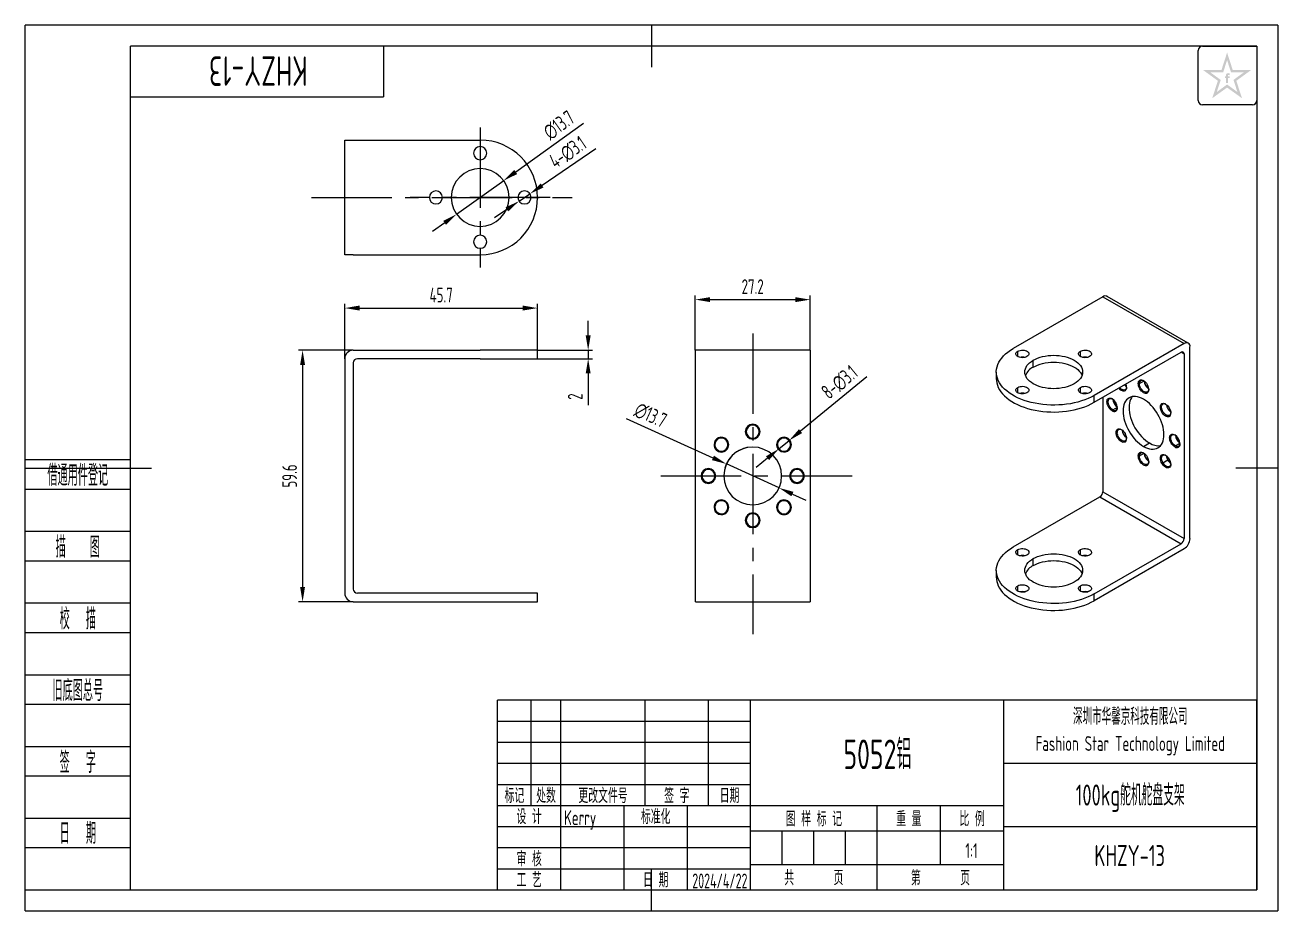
# Model space of a CAD drawing. Header units: millimetres. Extents: x -25 to 272, y -5 to 205.
import ezdxf
from ezdxf.enums import TextEntityAlignment as Align

# ---------------------------------------------------------------- set-up
doc = ezdxf.new("R2010")
doc.units = ezdxf.units.MM
doc.linetypes.add('CENTER2', pattern=[28.575, 19.05, -3.175, 3.175, -3.175])
for name, color, linetype in [('1轮廓实线层', 7, 'Continuous'), ('2细线层', 4, 'Continuous'), ('3中心线层', 1, 'CENTER2'), ('6文字层', 3, 'Continuous'), ('7标注层', 4, 'Continuous'), ('图框层', 7, 'Continuous')]:
    doc.layers.add(name, color=color, linetype=linetype)
doc.styles.add('PC_TEXTSTYLE', font='ISOCP.SHX', dxfattribs={"width": 0.707, "bigfont": 'GBCBIG.SHX'})
doc.styles.add('PC_TEXTSTYLE4', font='ISOCP.SHX', dxfattribs={"width": 0.707, "bigfont": 'GBCBIG.SHX'})
doc.dimstyles.new('GB_DIAMETER', dxfattribs={"dimtxt": 3.5, "dimasz": 3.5, "dimexe": 1, "dimexo": 0, "dimgap": 1.5, "dimtad": 1, "dimjust": 4, "dimdsep": 46, "dimtxsty": 'PC_TEXTSTYLE', "dimcen": 0, "dimclrd": 256, "dimclrt": 3, "dimadec": 0, "dimazin": 2, "dimtp": 0.1, "dimtm": 0.1, "dimtfac": 0.71, "dimtdec": 3, "dimtmove": 0, "dimatfit": 2, "dimfxl": 1, "dimtfill": 1, "dimarcsym": 0})
doc.dimstyles.new('GB_LINEAR', dxfattribs={"dimtxt": 3.5, "dimasz": 3.5, "dimexe": 1, "dimexo": 0, "dimgap": 1.5, "dimtad": 1, "dimdsep": 46, "dimtxsty": 'PC_TEXTSTYLE', "dimcen": 0, "dimclrd": 256, "dimclrt": 3, "dimadec": 0, "dimazin": 2, "dimtp": 0.1, "dimtm": 0.1, "dimtfac": 0.71, "dimtdec": 3, "dimtmove": 0, "dimatfit": 3, "dimfxl": 1, "dimtfill": 1, "dimarcsym": 0})

# ---------------------------------------------------------------- blocks, each defined once
blk = doc.blocks.new('ZwmFrameMain_A4^_^无分区图框^_^landscape')
at = {"layer": '1轮廓实线层'}
for p, q in [((123.5, 205), (123.5, 195)), ((0, 0), (0, 200)), ((267, 200), (0, 200)), ((267, 200), (267, 0)), ((-25, 100), (5, 100)), ((272, 100), (262, 100)), ((123.5, -5), (123.5, 5)), ((0, 0), (267, 0))]:
    blk.add_line(p, q, dxfattribs=at)
at = {"layer": '2细线层'}
for p, q in [((-25, -5), (-25, 205)), ((272, 205), (-25, 205)), ((272, 205), (272, -5)), ((-25, -5), (272, -5))]:
    blk.add_line(p, q, dxfattribs=at)
blk = doc.blocks.new('ZwmFrameMain_标题栏1')
at = {"layer": '1轮廓实线层'}
for p, q in [((-180, 0), (-180, 45)), ((0, 45), (-180, 45)), ((-172, 20), (-172, 45)), ((-165, 20), (-165, 45)), ((-145, 20), (-145, 45)), ((-130, 20), (-130, 45)), ((-120, 0), (-120, 45)), ((0, 0), (0, 45)), ((-60, 30), (0, 30)), ((-180, 20), (-60, 20)), ((-165, 0), (-165, 20)), ((-150, 0), (-150, 20)), ((-135, 0), (-135, 20)), ((-60, 15), (0, 15)), ((-180, 0), (0, 0))]:
    blk.add_line(p, q, dxfattribs=at)
at = {"layer": '1轮廓实线层', "color": 7}
for p, q in [((-60, 0), (-60, 45)), ((-180, 25), (-120, 25))]:
    blk.add_line(p, q, dxfattribs=at)
at = {"layer": '2细线层'}
for p, q in [((-180, 40), (-120, 40)), ((-180, 35), (-120, 35)), ((-180, 30), (-120, 30)), ((-90, 0), (-90, 20)), ((-75, 6), (-75, 20)), ((-180, 15), (-120, 15)), ((-120, 14), (-60, 14)), ((-112.5, 6), (-112.5, 14)), ((-105, 6), (-105, 14)), ((-97.5, 6), (-97.5, 14)), ((-180, 10), (-120, 10)), ((-120, 6), (-60, 6)), ((-180, 5), (-120, 5))]:
    blk.add_line(p, q, dxfattribs=at)
at = {"layer": '6文字层', "style": 'PC_TEXTSTYLE', "width": 0.667}
for s, p in [('标记', (-176, 22.5)), ('处数', (-168.5, 22.5)), (' 更改文件号 ', (-155, 22.5)), (' 签 字 ', (-137.5, 22.5)), (' 日期 ', (-125, 22.5)), (' 设 计 ', (-172.5, 17.51)), (' 标准化 ', (-142.5, 17.51)), (' 图 样 标 记 ', (-105, 17)), (' 重 量 ', (-82.5, 17)), (' 比 例 ', (-67.5, 17)), (' 审 核 ', (-172.5, 7.5)), (' 工 艺 ', (-172.5, 2.5)), (' 日 期 ', (-142.5, 2.5)), ('共       页', (-105, 3)), ('第       页', (-75, 3))]:
    blk.add_text(s, height=3.5, dxfattribs=at).set_placement(p, align=Align.MIDDLE)
at = {"layer": '6文字层', "style": 'PC_TEXTSTYLE', "flags": 8}
for tag, height, width, p, p2 in [('企业名称', 5, 3.445461, (-54.29, 34.82), (-5.27, 34.82)), ('产品名称或材料标记', 7, 1.034456, (-113.46, 28.64), (-66.42, 28.64)), ('图样名称', 5, 3.480264, (-54.79, 19.98), (-5.27, 19.98)), ('标准化', 3.5, 1.756036, (-133.83, 15.37), (-120.75, 15.37)), ('审核', 3.5, 2.723972, (-163.99, 5.37), (-150.63, 5.37)), ('重量', 3.5, 2.448074, (-88.46, 7.54), (-76.55, 7.54)), ('比例', 3.5, 2.367734, (-73.35, 7.54), (-61.93, 7.54)), ('图样代号', 5, 3.489916, (-54.79, 5.63), (-5.52, 5.63)), ('工艺', 3.5, 2.851598, (-164.21, 0.37), (-150.89, 0.37)), ('日期', 3.5, 2.733185, (-133.83, 0.37), (-120.75, 0.37)), ('共几页', 3.5, 0.953151, (-108.58, 1.48), (-101.56, 1.48))]:
    blk.add_attdef(tag, text='', height=height, dxfattribs=dict(at, width=width)).set_placement(p, p2, align=Align.FIT)
at = {"layer": '6文字层', "style": 'PC_TEXTSTYLE', "width": 9.901758, "flags": 8}
blk.add_attdef('设计', text='', height=3.5, rotation=359.5768, dxfattribs=at).set_placement((-164.23, 15.37), (-150.37, 15.27), align=Align.FIT)
at = {"layer": '6文字层', "color": 3, "style": 'PC_TEXTSTYLE', "width": 0.96618, "flags": 8}
blk.add_attdef('第几页', text='', height=3.5, dxfattribs=at).set_placement((-78.29, 1.5), (-71.16, 1.5), align=Align.FIT)
at = {"layer": '6文字层', "color": 0, "style": 'PC_TEXTSTYLE', "width": 0.715273, "flags": 8}
blk.add_attdef('图纸张数', text='', height=3.5, dxfattribs=at).set_placement((-2.66, -3.87), (4.46, -3.87), align=Align.FIT)
blk = doc.blocks.new('ZwmFrameMain_图样代号')
at = {"layer": '2细线层', "linetype": 'Continuous'}
for p in [(60, 0), (0, -12)]:
    blk.add_line(p, (60, -12), dxfattribs=at)
at = {"layer": '6文字层', "style": 'PC_TEXTSTYLE', "width": 2.827942}
blk.add_attdef('图样代号', text='', height=7, rotation=180, dxfattribs=at).set_placement((58.24, -2.4), (2.35, -2.4), align=Align.FIT)
blk = doc.blocks.new('ZwmFrameMain_附加栏')
at = {"layer": '2细线层'}
for p, q in [((-25, 102), (0, 102)), ((-25, 95), (0, 95)), ((-25, 85), (0, 85)), ((-25, 78), (0, 78)), ((-25, 68), (0, 68)), ((-25, 61), (0, 61)), ((-25, 51), (0, 51)), ((-25, 44), (0, 44)), ((-25, 34), (0, 34)), ((-25, 27), (0, 27)), ((-25, 17), (0, 17)), ((-25, 10), (0, 10)), ((-25, 0), (0, 0))]:
    blk.add_line(p, q, dxfattribs=at)
at = {"layer": '6文字层', "color": 3, "style": 'PC_TEXTSTYLE'}
for s, width, p in [('借通用件登记', 0.667, (-12.5, 98.5)), ('描   图', 0.6667, (-12.5, 81.5)), ('校  描', 0.667, (-12.5, 64.5)), ('旧底图总号', 0.667, (-12.5, 47.5)), ('签  字', 0.667, (-12.5, 30.5)), ('日  期', 0.667, (-12.49, 13.6))]:
    blk.add_text(s, height=5, dxfattribs=dict(at, width=width)).set_placement(p, align=Align.MIDDLE)
at = {"layer": '6文字层', "style": 'PC_TEXTSTYLE'}
for tag, width, p, p2 in [('借通用件登记', 0.671328, (-23.44, 86.36), (-1.25, 86.36)), ('描图', 2.120922, (-23.44, 69.36), (-1.25, 69.36)), ('校图', 2.149976, (-23.75, 52.06), (-1.25, 52.06)), ('旧底图总号', 0.761452, (-22.84, 35.67), (-1.86, 35.67)), ('签字', 2.026939, (-23.14, 18.37), (-1.56, 18.37)), ('日期', 1.89999, (-22.84, 1.37), (-2.17, 1.37))]:
    blk.add_attdef(tag, text='', height=5, dxfattribs=dict(at, width=width)).set_placement(p, p2, align=Align.FIT)
blk = doc.blocks.new('*D6')
at = {"layer": '7标注层', "color": 0, "lineweight": -2}
for p, q in [((50.79, 125.91), (50.79, 138.91)), ((96.49, 126.91), (96.49, 138.91))]:
    blk.add_line(p, q, dxfattribs=at)
at = {"layer": '7标注层', "lineweight": -2}
blk.add_line((54.29, 137.91), (92.99, 137.91), dxfattribs=at)
at = {"layer": '7标注层'}
for points in [[(54.29, 138.5), (54.29, 137.33), (50.79, 137.91)], [(92.99, 137.33), (92.99, 138.5), (96.49, 137.91)]]:
    blk.add_solid(points, dxfattribs=at)
at = {"layer": 'Defpoints', "color": 0}
for p in [(96.49, 137.91), (50.79, 125.91), (96.49, 126.91)]:
    blk.add_point(p, dxfattribs=at)
at = {"layer": '7标注层', "color": 3, "insert": (73.64, 140.99), "char_height": 3.5, "attachment_point": 5, "style": 'PC_TEXTSTYLE', "bg_fill": 3, "box_fill_scale": 1.1, "bg_fill_color": 257, "bg_fill_transparency": 0}
blk.add_mtext('45.7', dxfattribs=at)
blk = doc.blocks.new('*D7')
at = {"layer": '7标注层', "color": 0, "lineweight": -2}
for p, q in [((52.79, 127.91), (39.79, 127.91)), ((52.79, 68.31), (39.79, 68.31))]:
    blk.add_line(p, q, dxfattribs=at)
at = {"layer": '7标注层', "lineweight": -2}
blk.add_line((40.79, 124.41), (40.79, 71.81), dxfattribs=at)
at = {"layer": '7标注层'}
for points in [[(41.37, 124.41), (40.2, 124.41), (40.79, 127.91)], [(40.2, 71.81), (41.37, 71.81), (40.79, 68.31)]]:
    blk.add_solid(points, dxfattribs=at)
at = {"layer": 'Defpoints', "color": 0}
for p in [(52.79, 127.91), (40.79, 68.31), (52.79, 68.31)]:
    blk.add_point(p, dxfattribs=at)
at = {"layer": '7标注层', "color": 3, "insert": (37.71, 98.11), "char_height": 3.5, "attachment_point": 5, "rotation": 90, "style": 'PC_TEXTSTYLE', "bg_fill": 3, "box_fill_scale": 1.1, "bg_fill_color": 257, "bg_fill_transparency": 0}
blk.add_mtext('59.6', dxfattribs=at)
blk = doc.blocks.new('*D8')
at = {"layer": '7标注层', "color": 0, "lineweight": -2}
for p, q in [((133.89, 127.91), (133.89, 140.91)), ((161.09, 127.91), (161.09, 140.91))]:
    blk.add_line(p, q, dxfattribs=at)
at = {"layer": '7标注层', "lineweight": -2}
blk.add_line((137.39, 139.91), (157.59, 139.91), dxfattribs=at)
at = {"layer": '7标注层'}
for points in [[(137.39, 140.5), (137.39, 139.33), (133.89, 139.91)], [(157.59, 139.33), (157.59, 140.5), (161.09, 139.91)]]:
    blk.add_solid(points, dxfattribs=at)
at = {"layer": 'Defpoints', "color": 0}
for p in [(161.09, 139.91), (133.89, 127.91), (161.09, 127.91)]:
    blk.add_point(p, dxfattribs=at)
at = {"layer": '7标注层', "color": 3, "insert": (147.49, 142.99), "char_height": 3.5, "attachment_point": 5, "style": 'PC_TEXTSTYLE', "bg_fill": 3, "box_fill_scale": 1.1, "bg_fill_color": 257, "bg_fill_transparency": 0}
blk.add_mtext('27.2', dxfattribs=at)
blk = doc.blocks.new('*D9')
at = {"layer": '7标注层', "lineweight": -2}
for p, q in [((107.4, 181.65), (91.31, 170.15)), ((77.31, 160.15), (88.46, 168.12)), ((74.47, 158.12), (71.62, 156.08))]:
    blk.add_line(p, q, dxfattribs=at)
at = {"layer": '7标注层'}
for points in [[(90.97, 170.63), (91.65, 169.68), (88.46, 168.12)], [(74.8, 157.64), (74.13, 158.59), (77.31, 160.15)]]:
    blk.add_solid(points, dxfattribs=at)
at = {"layer": 'Defpoints', "color": 0}
for p in [(88.46, 168.12), (77.31, 160.15)]:
    blk.add_point(p, dxfattribs=at)
at = {"layer": '7标注层', "color": 3, "insert": (101.58, 181.27), "char_height": 3.5, "attachment_point": 5, "rotation": 35.5488, "style": 'PC_TEXTSTYLE', "bg_fill": 3, "box_fill_scale": 1.1, "bg_fill_color": 257, "bg_fill_transparency": 0}
blk.add_mtext('∅13.7', dxfattribs=at)
blk = doc.blocks.new('*D10')
at = {"layer": '7标注层', "lineweight": -2}
for p, q in [((110.32, 175.62), (97.57, 166.97)), ((92.1, 163.26), (94.67, 165)), ((89.21, 161.3), (86.31, 159.34))]:
    blk.add_line(p, q, dxfattribs=at)
at = {"layer": '7标注层'}
for points in [[(97.24, 167.45), (97.89, 166.49), (94.67, 165)], [(89.53, 160.82), (88.88, 161.78), (92.1, 163.26)]]:
    blk.add_solid(points, dxfattribs=at)
at = {"layer": 'Defpoints', "color": 0}
for p in [(94.67, 165), (92.1, 163.26)]:
    blk.add_point(p, dxfattribs=at)
at = {"layer": '7标注层', "color": 3, "insert": (103.67, 174.82), "char_height": 3.5, "attachment_point": 5, "rotation": 34.1402, "style": 'PC_TEXTSTYLE', "bg_fill": 3, "box_fill_scale": 1.1, "bg_fill_color": 257, "bg_fill_transparency": 0}
blk.add_mtext('4-∅3.1', dxfattribs=at)
blk = doc.blocks.new('*D14')
at = {"layer": '7标注层', "lineweight": -2}
for p, q in [((174.58, 121.62), (158.83, 108.74)), ((153.72, 104.56), (156.12, 106.52)), ((151.01, 102.34), (148.3, 100.12))]:
    blk.add_line(p, q, dxfattribs=at)
at = {"layer": '7标注层'}
for points in [[(158.46, 109.19), (159.2, 108.28), (156.12, 106.52)], [(151.38, 101.89), (150.64, 102.79), (153.72, 104.56)]]:
    blk.add_solid(points, dxfattribs=at)
at = {"layer": 'Defpoints', "color": 0}
for p in [(153.72, 104.56), (156.12, 106.52)]:
    blk.add_point(p, dxfattribs=at)
at = {"layer": '7标注层', "color": 3, "insert": (168.12, 120.31), "char_height": 3.5, "attachment_point": 5, "rotation": 39.2906, "style": 'PC_TEXTSTYLE', "bg_fill": 3, "box_fill_scale": 1.1, "bg_fill_color": 257, "bg_fill_transparency": 0}
blk.add_mtext('8-∅3.1', dxfattribs=at)
blk = doc.blocks.new('*D12')
at = {"layer": '7标注层', "lineweight": -2}
for p, q in [((117.48, 111.76), (138.07, 102.4)), ((153.73, 95.28), (141.26, 100.95)), ((156.92, 93.83), (160.1, 92.38))]:
    blk.add_line(p, q, dxfattribs=at)
at = {"layer": '7标注层', "color": 0, "lineweight": -2}
blk.add_arc((147.49, 98.11), 6.85, 90, 163.9241, dxfattribs=at)
at = {"layer": '7标注层'}
for points in [[(137.83, 101.87), (138.31, 102.93), (141.26, 100.95)], [(157.16, 94.36), (156.67, 93.3), (153.73, 95.28)]]:
    blk.add_solid(points, dxfattribs=at)
at = {"layer": 'Defpoints', "color": 0}
for p in [(141.26, 100.95), (153.73, 95.28)]:
    blk.add_point(p, dxfattribs=at)
at = {"layer": '7标注层', "color": 3, "insert": (123.27, 112.5), "char_height": 3.5, "attachment_point": 5, "rotation": 335.5523, "style": 'PC_TEXTSTYLE', "bg_fill": 3, "box_fill_scale": 1.1, "bg_fill_color": 257, "bg_fill_transparency": 0}
blk.add_mtext('∅13.7', dxfattribs=at)
blk = doc.blocks.new('*D17')
at = {"layer": '7标注层', "lineweight": -2}
for p, q in [((108.49, 131.41), (108.49, 134.91)), ((108.49, 127.91), (108.49, 125.91)), ((108.49, 122.41), (108.49, 114.92))]:
    blk.add_line(p, q, dxfattribs=at)
at = {"layer": '7标注层', "color": 0, "lineweight": -2}
for p, q in [((96.49, 127.91), (109.49, 127.91)), ((96.49, 125.91), (109.49, 125.91))]:
    blk.add_line(p, q, dxfattribs=at)
at = {"layer": '7标注层'}
for points in [[(107.9, 131.41), (109.07, 131.41), (108.49, 127.91)], [(109.07, 122.41), (107.9, 122.41), (108.49, 125.91)]]:
    blk.add_solid(points, dxfattribs=at)
at = {"layer": 'Defpoints', "color": 0}
for p in [(96.49, 127.91), (96.49, 125.91), (108.49, 125.91)]:
    blk.add_point(p, dxfattribs=at)
at = {"layer": '7标注层', "color": 3, "insert": (105.41, 116.92), "char_height": 3.5, "attachment_point": 5, "rotation": 90, "style": 'PC_TEXTSTYLE', "bg_fill": 3, "box_fill_scale": 1.1, "bg_fill_color": 257, "bg_fill_transparency": 0}
blk.add_mtext('2', dxfattribs=at)

msp = doc.modelspace()

# ---------------------------------------------------------------- hatches: boundary and pattern name
at = {"layer": '6文字层', "lineweight": 5}
h = msp.add_hatch(color=2, dxfattribs=at)
edge = h.paths.add_edge_path(flags=0)
edge.add_line((260.172, 192.419), (260.567, 192.419))
edge.add_line((260.567, 192.419), (260.567, 192.845))
edge.add_line((260.567, 192.845), (260.176, 192.845))
edge.add_line((260.176, 192.845), (260.176, 193.053))
edge.add_spline(control_points=[(260.176, 193.053), (260.176, 193.078), (260.175, 193.174), (260.364, 193.144), (260.482, 193.127), (260.549, 193.11), (260.577, 193.102)], knot_values=[0, 0, 0, 0, 1.4943482, 5.8188355, 8.4876202, 10.3632598, 10.3632598, 10.3632598, 10.3632598], degree=3, periodic=0)
edge.add_line((260.577, 193.102), (260.577, 193.539))
edge.add_spline(control_points=[(260.577, 193.539), (260.505, 193.556), (260.332, 193.597), (260.084, 193.618), (259.855, 193.514), (259.739, 193.37), (259.72, 193.26), (259.714, 193.229)], knot_values=[0, 0, 0, 0, 4.9341397, 11.9452686, 16.0265909, 21.3569295, 23.4510995, 23.4510995, 23.4510995, 23.4510995], degree=3, periodic=0)
edge.add_line((259.714, 193.229), (259.714, 192.845))
edge.add_line((259.714, 192.845), (259.428, 192.845))
edge.add_line((259.428, 192.845), (259.428, 192.419))
edge.add_line((259.428, 192.419), (259.717, 192.419))
edge.add_line((259.717, 192.419), (259.717, 191.229))
edge.add_line((259.717, 191.229), (260.172, 191.229))
edge.add_line((260.172, 191.229), (260.172, 192.419))
h.paths.add_polyline_path([(265.628, 194.333), (261.288, 194.333), (259.948, 198.473), (258.608, 194.333), (254.268, 194.333), (257.762, 191.785), (256.422, 187.656), (259.948, 190.181), (263.474, 187.656), (262.134, 191.785)])
h.paths.add_polyline_path([(261.461, 191.997), (262.394, 189.124), (259.948, 190.914), (257.502, 189.124), (258.434, 191.997), (255.981, 193.786), (259.012, 193.786), (259.948, 196.673), (260.883, 193.786), (263.915, 193.786)], flags=16)

# ---------------------------------------------------------------- linework, layer by layer
at = {"color": 7, "linetype": 'Continuous', "lineweight": 25}
for p, q in [((50.787, 177.734), (52.787, 177.734)), ((50.787, 150.534), (50.787, 177.734)), ((52.787, 177.734), (82.887, 177.734)), ((52.787, 150.534), (50.787, 150.534)), ((52.787, 150.534), (82.887, 150.534)), ((230.506, 140.594), (209.222, 128.307)), ((230.506, 140.594), (249.739, 129.491)), ((250.739, 129.59), (231.506, 140.693)), ((52.787, 127.913), (82.887, 127.913)), ((96.487, 127.913), (82.887, 127.913)), ((96.487, 125.913), (96.487, 127.913)), ((133.893, 125.913), (133.893, 127.913)), ((161.093, 127.913), (133.893, 127.913)), ((161.093, 127.913), (161.093, 125.913)), ((249.739, 129.491), (228.455, 117.204)), ((251.153, 83.275), (251.153, 128.674)), ((50.787, 125.913), (50.787, 70.313)), ((52.787, 124.913), (52.787, 71.313)), ((82.887, 125.913), (53.787, 125.913)), ((82.887, 125.913), (96.487, 125.913)), ((133.893, 70.313), (133.893, 125.913)), ((161.093, 125.913), (161.093, 70.313)), ((213.995, 123.919), (213.995, 125.552)), ((228.455, 115.571), (249.032, 127.45)), ((249.739, 127.042), (249.739, 83.275)), ((205.239, 122.756), (205.239, 121.123)), ((238.885, 119.998), (239.168, 119.998)), ((228.455, 115.571), (228.455, 117.204)), ((230.506, 116.755), (230.506, 94.378)), ((232.698, 113.567), (232.839, 113.812)), ((244.497, 115.257), (244.739, 115.166)), ((246.247, 112.226), (246.289, 112.481)), ((233.997, 109.194), (234.239, 109.102)), ((235.747, 106.162), (235.789, 106.417)), ((240.122, 105.116), (241.537, 105.933)), ((247.547, 104.995), (247.689, 105.24)), ((238.885, 102.85), (239.168, 102.85)), ((244.497, 101.111), (244.739, 101.251)), ((244.739, 101.251), (245.87, 101.904)), ((245.912, 101.928), (245.87, 101.904)), ((209.222, 81.275), (229.799, 93.153)), ((229.799, 93.153), (249.032, 82.05)), ((230.506, 94.378), (249.739, 83.275)), ((228.455, 70.171), (249.032, 82.05)), ((249.739, 80.825), (228.455, 68.538)), ((213.995, 76.886), (213.995, 78.519)), ((205.239, 75.723), (205.239, 74.09)), ((52.787, 68.313), (82.887, 68.313)), ((82.887, 70.313), (53.787, 70.313)), ((96.487, 70.313), (82.887, 70.313)), ((82.887, 68.313), (96.487, 68.313)), ((96.487, 68.313), (96.487, 70.313)), ((133.893, 68.313), (133.893, 70.313)), ((133.893, 68.313), (161.093, 68.313)), ((161.093, 70.313), (161.093, 68.313)), ((228.455, 68.538), (228.455, 70.171))]:
    msp.add_line(p, q, dxfattribs=at)
at = {"color": 1, "linetype": 'Continuous', "lineweight": 25}
for p, q in [((210.318, 126.409), (210.318, 127.675)), ((225.167, 126.409), (225.167, 127.675)), ((249.032, 127.45), (249.739, 127.042)), ((210.318, 117.837), (210.318, 119.102)), ((225.167, 117.837), (225.167, 119.102)), ((239.168, 119.998), (240.257, 120.626)), ((232.839, 113.812), (233.928, 114.44)), ((247.689, 105.24), (248.777, 105.868)), ((239.168, 102.85), (240.257, 103.479)), ((210.318, 79.376), (210.318, 80.642)), ((225.167, 79.376), (225.167, 80.642)), ((210.318, 70.804), (210.318, 72.07)), ((225.167, 70.804), (225.167, 72.07))]:
    msp.add_line(p, q, dxfattribs=at)
at = {"color": 7, "linetype": 'Continuous', "lineweight": 25, "flags": 128}
for points in [[(228.455, 117.204), (227.761, 116.83), (227.023, 116.486), (226.246, 116.171), (225.432, 115.889), (224.586, 115.64), (223.712, 115.426), (222.815, 115.248), (221.898, 115.106), (220.966, 115.001), (220.024, 114.935), (219.076, 114.906), (218.127, 114.915), (217.181, 114.963), (216.244, 115.049), (215.319, 115.172), (214.411, 115.332), (213.525, 115.529), (212.664, 115.76), (211.834, 116.026), (211.038, 116.325), (210.28, 116.654), (209.563, 117.014), (208.892, 117.401), (208.269, 117.815), (207.698, 118.253), (207.181, 118.712), (206.721, 119.191), (206.32, 119.688), (205.979, 120.2), (205.702, 120.724), (205.488, 121.258), (205.34, 121.799), (205.257, 122.345), (205.241, 122.893), (205.29, 123.44), (205.406, 123.984), (205.587, 124.522), (205.833, 125.051), (206.142, 125.569), (206.513, 126.074), (206.944, 126.562), (207.433, 127.032), (207.977, 127.481), (208.574, 127.907), (209.222, 128.307)], [(210.318, 127.675), (210.57, 127.792), (210.858, 127.877), (211.171, 127.926), (211.495, 127.935), (211.815, 127.906), (212.118, 127.839), (212.389, 127.737), (212.619, 127.605), (212.795, 127.448), (212.911, 127.273), (212.962, 127.089), (212.945, 126.902), (212.861, 126.721), (212.714, 126.555), (212.51, 126.409)], [(225.167, 127.675), (225.419, 127.792), (225.708, 127.877), (226.021, 127.926), (226.344, 127.935), (226.664, 127.906), (226.967, 127.839), (227.239, 127.737), (227.468, 127.605), (227.644, 127.448), (227.76, 127.273), (227.811, 127.089), (227.794, 126.902), (227.71, 126.721), (227.563, 126.555), (227.359, 126.409)], [(212.51, 126.409), (212.258, 126.291), (211.969, 126.207), (211.656, 126.158), (211.333, 126.148), (211.013, 126.178), (210.71, 126.245), (210.438, 126.347), (210.209, 126.479), (210.033, 126.636), (209.917, 126.81), (209.866, 126.995), (209.883, 127.182), (209.967, 127.363), (210.114, 127.529), (210.318, 127.675)], [(223.682, 119.96), (223.184, 119.699), (222.644, 119.468), (222.068, 119.268), (221.46, 119.102), (220.827, 118.972), (220.175, 118.877), (219.51, 118.82), (218.839, 118.801), (218.167, 118.82), (217.502, 118.877), (216.85, 118.972), (216.217, 119.102), (215.609, 119.268), (215.033, 119.468), (214.493, 119.699), (213.995, 119.96), (213.543, 120.247), (213.143, 120.559), (212.797, 120.892), (212.51, 121.242), (212.284, 121.608), (212.12, 121.984), (212.022, 122.368), (211.989, 122.756), (212.022, 123.143), (212.12, 123.527), (212.284, 123.904), (212.51, 124.269), (212.797, 124.62), (213.143, 124.953), (213.543, 125.264), (213.995, 125.552)], [(213.995, 125.552), (214.493, 125.813), (215.033, 126.044), (215.609, 126.243), (216.217, 126.409), (216.85, 126.54), (217.502, 126.634), (218.167, 126.691), (218.839, 126.71), (219.51, 126.691), (220.175, 126.634), (220.827, 126.54), (221.46, 126.409), (222.068, 126.243), (222.644, 126.044), (223.184, 125.813), (223.682, 125.552), (224.134, 125.264), (224.534, 124.953), (224.88, 124.62), (225.167, 124.269), (225.394, 123.904), (225.557, 123.527), (225.656, 123.143), (225.689, 122.756), (225.656, 122.368), (225.557, 121.984), (225.394, 121.608), (225.167, 121.242), (224.88, 120.892), (224.534, 120.559), (224.134, 120.247), (223.682, 119.96)], [(213.995, 123.919), (214.493, 124.179), (215.033, 124.411), (215.609, 124.61), (216.217, 124.776), (216.85, 124.907), (217.502, 125.001), (218.167, 125.058), (218.839, 125.077), (219.51, 125.058), (220.175, 125.001), (220.827, 124.907), (221.46, 124.776), (222.068, 124.61), (222.644, 124.411), (223.184, 124.179), (223.682, 123.919), (224.134, 123.631), (224.534, 123.32), (224.88, 122.987), (225.167, 122.636), (225.394, 122.271), (225.541, 121.939)], [(227.359, 126.409), (227.107, 126.291), (226.819, 126.207), (226.506, 126.158), (226.182, 126.148), (225.862, 126.178), (225.559, 126.245), (225.288, 126.347), (225.059, 126.479), (224.882, 126.636), (224.766, 126.81), (224.715, 126.995), (224.732, 127.182), (224.816, 127.363), (224.963, 127.529), (225.167, 127.675)], [(205.239, 121.123), (205.257, 120.712), (205.34, 120.166), (205.488, 119.625), (205.702, 119.091), (205.979, 118.567), (206.32, 118.055), (206.721, 117.558), (207.181, 117.079), (207.698, 116.619), (208.269, 116.182), (208.892, 115.768), (209.563, 115.381), (210.28, 115.021), (211.038, 114.691), (211.834, 114.393), (212.664, 114.127), (213.525, 113.896), (214.411, 113.699), (215.319, 113.539), (216.244, 113.416), (217.181, 113.33), (218.127, 113.282), (219.076, 113.273), (220.024, 113.301), (220.966, 113.368), (221.898, 113.473), (222.815, 113.615), (223.712, 113.793), (224.586, 114.007), (225.432, 114.256), (226.246, 114.538), (227.023, 114.853), (227.761, 115.197), (228.455, 115.571)], [(212.51, 117.837), (212.258, 117.719), (211.969, 117.634), (211.656, 117.586), (211.333, 117.576), (211.013, 117.605), (210.71, 117.672), (210.438, 117.774), (210.209, 117.907), (210.033, 118.063), (209.917, 118.238), (209.866, 118.423), (209.883, 118.61), (209.967, 118.79), (210.114, 118.957), (210.318, 119.102)], [(210.318, 119.102), (210.57, 119.22), (210.858, 119.305), (211.171, 119.353), (211.495, 119.363), (211.815, 119.334), (212.118, 119.267), (212.389, 119.165), (212.619, 119.033), (212.795, 118.876), (212.911, 118.701), (212.962, 118.516), (212.945, 118.33), (212.861, 118.149), (212.714, 117.982), (212.51, 117.837)], [(227.359, 117.837), (227.107, 117.719), (226.819, 117.634), (226.506, 117.586), (226.182, 117.576), (225.862, 117.605), (225.559, 117.672), (225.288, 117.774), (225.059, 117.907), (224.882, 118.063), (224.766, 118.238), (224.715, 118.423), (224.732, 118.61), (224.816, 118.79), (224.963, 118.957), (225.167, 119.102)], [(225.167, 119.102), (225.419, 119.22), (225.708, 119.305), (226.021, 119.353), (226.344, 119.363), (226.664, 119.334), (226.967, 119.267), (227.239, 119.165), (227.468, 119.033), (227.644, 118.876), (227.76, 118.701), (227.811, 118.516), (227.794, 118.33), (227.71, 118.149), (227.563, 117.982), (227.359, 117.837)], [(236.11, 119.089), (236.086, 118.824), (236.016, 118.596), (235.901, 118.415), (235.747, 118.288), (235.56, 118.218), (235.346, 118.21), (235.114, 118.262), (234.872, 118.374), (234.631, 118.541), (234.399, 118.756), (234.256, 118.92)], [(236.108, 119.174), (236.085, 118.997), (236.011, 118.783), (235.891, 118.62), (235.732, 118.514), (235.539, 118.471), (235.323, 118.492), (235.092, 118.577), (234.858, 118.722), (234.631, 118.92), (234.502, 119.062)], [(238.885, 119.998), (238.909, 120.263), (238.979, 120.49), (239.094, 120.671), (239.247, 120.799), (239.435, 120.868), (239.649, 120.877), (239.881, 120.824), (240.122, 120.712), (240.364, 120.546), (240.596, 120.33), (240.81, 120.075), (240.997, 119.789), (241.151, 119.483), (241.266, 119.17), (241.336, 118.862), (241.36, 118.569)], [(241.36, 118.569), (241.336, 118.304), (241.266, 118.077), (241.151, 117.896), (240.997, 117.768), (240.81, 117.698), (240.596, 117.69), (240.364, 117.743), (240.122, 117.855), (239.881, 118.021), (239.649, 118.237), (239.435, 118.492), (239.247, 118.778), (239.094, 119.084), (238.979, 119.397), (238.909, 119.705), (238.885, 119.998)], [(241.358, 118.654), (241.336, 118.483), (241.265, 118.272), (241.151, 118.109), (240.997, 118.001), (240.812, 117.953), (240.603, 117.966), (240.378, 118.04), (240.149, 118.173), (239.925, 118.357), (239.716, 118.585), (239.531, 118.848), (239.377, 119.133), (239.263, 119.428), (239.192, 119.721), (239.168, 119.998)], [(232.698, 113.567), (232.456, 113.734), (232.224, 113.949), (232.01, 114.205), (231.823, 114.491), (231.669, 114.796), (231.555, 115.109), (231.484, 115.418), (231.46, 115.71), (231.484, 115.975), (231.555, 116.203), (231.669, 116.384), (231.823, 116.511), (232.01, 116.581), (232.224, 116.589), (232.456, 116.537), (232.698, 116.425)], [(232.839, 113.812), (232.611, 113.971), (232.393, 114.179), (232.195, 114.426), (232.025, 114.701), (231.89, 114.993), (231.797, 115.288), (231.749, 115.575), (231.749, 115.839), (231.797, 116.07), (231.89, 116.258), (232.025, 116.395), (232.195, 116.473), (232.393, 116.491), (232.611, 116.447), (232.771, 116.38)], [(240.122, 116.303), (239.648, 116.55), (239.178, 116.741), (238.716, 116.874), (238.269, 116.947), (237.839, 116.961), (237.431, 116.914), (237.05, 116.807), (236.697, 116.642), (236.378, 116.42), (236.095, 116.142), (235.851, 115.812), (235.647, 115.434), (235.487, 115.009), (235.372, 114.543), (235.302, 114.041), (235.279, 113.506), (235.302, 112.944), (235.372, 112.361), (235.487, 111.762), (235.647, 111.153), (235.851, 110.539), (236.095, 109.927), (236.378, 109.323), (236.697, 108.732), (237.05, 108.16), (237.431, 107.613), (237.839, 107.095), (238.269, 106.612), (238.716, 106.169), (239.178, 105.769), (239.648, 105.417), (240.122, 105.116)], [(237.479, 116.923), (237.265, 116.629), (237.062, 116.25), (236.902, 115.826), (236.786, 115.36), (236.716, 114.857), (236.693, 114.322), (236.716, 113.761), (236.786, 113.177), (236.902, 112.578), (237.062, 111.969), (237.265, 111.356), (237.509, 110.744), (237.792, 110.139), (238.112, 109.548), (238.464, 108.976), (238.846, 108.429), (239.253, 107.911), (239.683, 107.429), (240.131, 106.985), (240.592, 106.586), (241.062, 106.234), (241.537, 105.933)], [(240.122, 105.116), (240.597, 104.869), (241.067, 104.678), (241.529, 104.546), (241.976, 104.472), (242.406, 104.459), (242.813, 104.506), (243.195, 104.612), (243.547, 104.778), (243.867, 105), (244.15, 105.277), (244.394, 105.607), (244.597, 105.986), (244.758, 106.41), (244.873, 106.876), (244.943, 107.379), (244.966, 107.914), (244.943, 108.475), (244.873, 109.059), (244.758, 109.658), (244.597, 110.267), (244.394, 110.88), (244.15, 111.492), (243.867, 112.097), (243.547, 112.688), (243.195, 113.26), (242.813, 113.807), (242.406, 114.325), (241.976, 114.807), (241.529, 115.251), (241.067, 115.65), (240.597, 116.002), (240.122, 116.303)], [(246.247, 112.226), (246.06, 112.157), (245.846, 112.148), (245.614, 112.201), (245.372, 112.313), (245.131, 112.479), (244.899, 112.695), (244.685, 112.95), (244.497, 113.236), (244.344, 113.542), (244.229, 113.855), (244.159, 114.163), (244.135, 114.456), (244.159, 114.721), (244.229, 114.948), (244.344, 115.129), (244.497, 115.257)], [(246.289, 112.481), (246.111, 112.417), (245.907, 112.415), (245.685, 112.474), (245.457, 112.592), (245.23, 112.764), (245.016, 112.983), (244.824, 113.238), (244.662, 113.518), (244.537, 113.812), (244.455, 114.107), (244.419, 114.389), (244.431, 114.646), (244.491, 114.867), (244.595, 115.043), (244.739, 115.166)], [(244.497, 115.257), (244.685, 115.327), (244.899, 115.335), (245.131, 115.282), (245.372, 115.17), (245.614, 115.004), (245.846, 114.788), (246.06, 114.533), (246.247, 114.247), (246.401, 113.941), (246.516, 113.628), (246.586, 113.32), (246.61, 113.027)], [(235.747, 106.162), (235.56, 106.093), (235.346, 106.084), (235.114, 106.137), (234.872, 106.249), (234.631, 106.416), (234.399, 106.631), (234.185, 106.887), (233.997, 107.173), (233.844, 107.478), (233.729, 107.791), (233.659, 108.1), (233.635, 108.392), (233.659, 108.657), (233.729, 108.885), (233.844, 109.066), (233.997, 109.194)], [(235.789, 106.417), (235.611, 106.354), (235.407, 106.351), (235.185, 106.411), (234.957, 106.529), (234.73, 106.701), (234.516, 106.919), (234.324, 107.174), (234.162, 107.455), (234.037, 107.749), (233.955, 108.043), (233.919, 108.325), (233.931, 108.583), (233.991, 108.804), (234.095, 108.98), (234.239, 109.102)], [(233.997, 109.194), (234.185, 109.263), (234.399, 109.272), (234.631, 109.219), (234.872, 109.107), (235.114, 108.94), (235.346, 108.725), (235.56, 108.469), (235.747, 108.183), (235.901, 107.878), (236.016, 107.565), (236.086, 107.256), (236.11, 106.964)], [(247.547, 104.995), (247.306, 105.162), (247.074, 105.377), (246.86, 105.632), (246.672, 105.918), (246.518, 106.224), (246.404, 106.537), (246.333, 106.846), (246.31, 107.138), (246.333, 107.403), (246.404, 107.63), (246.518, 107.811), (246.672, 107.939), (246.86, 108.009), (247.074, 108.017), (247.306, 107.964), (247.547, 107.853)], [(247.689, 105.24), (247.461, 105.399), (247.243, 105.606), (247.044, 105.853), (246.874, 106.129), (246.739, 106.42), (246.646, 106.716), (246.598, 107.002), (246.598, 107.267), (246.646, 107.498), (246.739, 107.686), (246.874, 107.822), (247.044, 107.901), (247.243, 107.919), (247.461, 107.875), (247.62, 107.808)], [(238.885, 102.85), (238.909, 103.116), (238.979, 103.343), (239.094, 103.524), (239.247, 103.652), (239.435, 103.721), (239.649, 103.73), (239.881, 103.677), (240.122, 103.565), (240.364, 103.398), (240.596, 103.183), (240.81, 102.927), (240.997, 102.641), (241.151, 102.336), (241.266, 102.023), (241.336, 101.714), (241.36, 101.422)], [(241.36, 101.422), (241.336, 101.157), (241.266, 100.929), (241.151, 100.748), (240.997, 100.621), (240.81, 100.551), (240.596, 100.543), (240.364, 100.595), (240.122, 100.707), (239.881, 100.874), (239.649, 101.089), (239.435, 101.345), (239.247, 101.631), (239.094, 101.936), (238.979, 102.249), (238.909, 102.558), (238.885, 102.85)], [(241.358, 101.507), (241.336, 101.336), (241.265, 101.125), (241.151, 100.962), (240.997, 100.854), (240.812, 100.805), (240.603, 100.819), (240.378, 100.893), (240.149, 101.025), (239.925, 101.21), (239.716, 101.438), (239.531, 101.701), (239.377, 101.986), (239.263, 102.281), (239.192, 102.573), (239.168, 102.85)], [(244.497, 101.111), (244.344, 101.417), (244.229, 101.73), (244.159, 102.038), (244.135, 102.331), (244.159, 102.596), (244.229, 102.823), (244.344, 103.004), (244.497, 103.132), (244.685, 103.202), (244.899, 103.21), (245.131, 103.157), (245.372, 103.045), (245.614, 102.879), (245.846, 102.663), (246.06, 102.408), (246.247, 102.122)], [(244.739, 101.251), (244.595, 101.539), (244.491, 101.835), (244.431, 102.125), (244.419, 102.396), (244.455, 102.637), (244.537, 102.837), (244.662, 102.986), (244.824, 103.08), (245.016, 103.113), (245.23, 103.084), (245.446, 103.001)], [(246.61, 100.902), (246.586, 100.637), (246.516, 100.41), (246.401, 100.229), (246.247, 100.101), (246.06, 100.032), (245.846, 100.023), (245.614, 100.076), (245.372, 100.188), (245.131, 100.354), (244.899, 100.57), (244.685, 100.825), (244.497, 101.111)], [(246.608, 100.988), (246.585, 100.811), (246.511, 100.597), (246.391, 100.433), (246.232, 100.327), (246.039, 100.284), (245.823, 100.306), (245.592, 100.391), (245.358, 100.535), (245.131, 100.733), (244.921, 100.976), (244.739, 101.251)], [(228.455, 70.171), (227.761, 69.798), (227.023, 69.453), (226.246, 69.139), (225.432, 68.856), (224.586, 68.607), (223.712, 68.393), (222.815, 68.215), (221.898, 68.073), (220.966, 67.969), (220.024, 67.902), (219.076, 67.873), (218.127, 67.883), (217.181, 67.93), (216.244, 68.016), (215.319, 68.139), (214.411, 68.3), (213.525, 68.496), (212.664, 68.728), (211.834, 68.993), (211.038, 69.292), (210.28, 69.622), (209.563, 69.981), (208.892, 70.369), (208.269, 70.782), (207.698, 71.22), (207.181, 71.679), (206.721, 72.159), (206.32, 72.655), (205.979, 73.167), (205.702, 73.691), (205.488, 74.225), (205.34, 74.766), (205.257, 75.312), (205.241, 75.86), (205.29, 76.407), (205.406, 76.951), (205.587, 77.489), (205.833, 78.018), (206.142, 78.537), (206.513, 79.041), (206.944, 79.529), (207.433, 79.999), (207.977, 80.448), (208.574, 80.874), (209.222, 81.275)], [(212.51, 79.376), (212.258, 79.259), (211.969, 79.174), (211.656, 79.125), (211.333, 79.116), (211.013, 79.145), (210.71, 79.212), (210.438, 79.314), (210.209, 79.446), (210.033, 79.603), (209.917, 79.778), (209.866, 79.962), (209.883, 80.149), (209.967, 80.33), (210.114, 80.496), (210.318, 80.642)], [(210.318, 80.642), (210.57, 80.76), (210.858, 80.845), (211.171, 80.893), (211.495, 80.903), (211.815, 80.873), (212.118, 80.806), (212.389, 80.705), (212.619, 80.572), (212.795, 80.415), (212.911, 80.241), (212.962, 80.056), (212.945, 79.869), (212.861, 79.688), (212.714, 79.522), (212.51, 79.376)], [(227.359, 79.376), (227.107, 79.259), (226.819, 79.174), (226.506, 79.125), (226.182, 79.116), (225.862, 79.145), (225.559, 79.212), (225.288, 79.314), (225.059, 79.446), (224.882, 79.603), (224.766, 79.778), (224.715, 79.962), (224.732, 80.149), (224.816, 80.33), (224.963, 80.496), (225.167, 80.642)], [(225.167, 80.642), (225.419, 80.76), (225.708, 80.845), (226.021, 80.893), (226.344, 80.903), (226.664, 80.873), (226.967, 80.806), (227.239, 80.705), (227.468, 80.572), (227.644, 80.415), (227.76, 80.241), (227.811, 80.056), (227.794, 79.869), (227.71, 79.688), (227.563, 79.522), (227.359, 79.376)], [(223.682, 72.927), (223.184, 72.666), (222.644, 72.435), (222.068, 72.236), (221.46, 72.07), (220.827, 71.939), (220.175, 71.845), (219.51, 71.788), (218.839, 71.769), (218.167, 71.788), (217.502, 71.845), (216.85, 71.939), (216.217, 72.07), (215.609, 72.236), (215.033, 72.435), (214.493, 72.666), (213.995, 72.927), (213.543, 73.214), (213.143, 73.526), (212.797, 73.859), (212.51, 74.21), (212.284, 74.575), (212.12, 74.952), (212.022, 75.335), (211.989, 75.723), (212.022, 76.111), (212.12, 76.494), (212.284, 76.871), (212.51, 77.236), (212.797, 77.587), (213.143, 77.92), (213.543, 78.232), (213.995, 78.519)], [(213.995, 78.519), (214.493, 78.78), (215.033, 79.011), (215.609, 79.21), (216.217, 79.376), (216.85, 79.507), (217.502, 79.601), (218.167, 79.658), (218.839, 79.677), (219.51, 79.658), (220.175, 79.601), (220.827, 79.507), (221.46, 79.376), (222.068, 79.21), (222.644, 79.011), (223.184, 78.78), (223.682, 78.519), (224.134, 78.232), (224.534, 77.92), (224.88, 77.587), (225.167, 77.236), (225.394, 76.871), (225.557, 76.494), (225.656, 76.111), (225.689, 75.723), (225.656, 75.335), (225.557, 74.952), (225.394, 74.575), (225.167, 74.21), (224.88, 73.859), (224.534, 73.526), (224.134, 73.214), (223.682, 72.927)], [(213.995, 76.886), (214.493, 77.147), (215.033, 77.378), (215.609, 77.577), (216.217, 77.743), (216.85, 77.874), (217.502, 77.968), (218.167, 78.025), (218.839, 78.044), (219.51, 78.025), (220.175, 77.968), (220.827, 77.874), (221.46, 77.743), (222.068, 77.577), (222.644, 77.378), (223.184, 77.147), (223.682, 76.886), (224.134, 76.599), (224.534, 76.287), (224.88, 75.954), (225.167, 75.603), (225.394, 75.238), (225.541, 74.906)], [(205.239, 74.09), (205.257, 73.679), (205.34, 73.133), (205.488, 72.592), (205.702, 72.058), (205.979, 71.534), (206.32, 71.022), (206.721, 70.526), (207.181, 70.046), (207.698, 69.587), (208.269, 69.149), (208.892, 68.735), (209.563, 68.348), (210.28, 67.988), (211.038, 67.659), (211.834, 67.36), (212.664, 67.095), (213.525, 66.863), (214.411, 66.667), (215.319, 66.506), (216.244, 66.383), (217.181, 66.297), (218.127, 66.25), (219.076, 66.24), (220.024, 66.269), (220.966, 66.335), (221.898, 66.44), (222.815, 66.582), (223.712, 66.76), (224.586, 66.974), (225.432, 67.223), (226.246, 67.505), (227.023, 67.82), (227.761, 68.165), (228.455, 68.538)], [(212.51, 70.804), (212.258, 70.686), (211.969, 70.602), (211.656, 70.553), (211.333, 70.543), (211.013, 70.573), (210.71, 70.64), (210.438, 70.741), (210.209, 70.874), (210.033, 71.031), (209.917, 71.205), (209.866, 71.39), (209.883, 71.577), (209.967, 71.758), (210.114, 71.924), (210.318, 72.07)], [(210.318, 72.07), (210.57, 72.187), (210.858, 72.272), (211.171, 72.321), (211.495, 72.33), (211.815, 72.301), (212.118, 72.234), (212.389, 72.132), (212.619, 72), (212.795, 71.843), (212.911, 71.668), (212.962, 71.484), (212.945, 71.297), (212.861, 71.116), (212.714, 70.95), (212.51, 70.804)], [(227.359, 70.804), (227.107, 70.686), (226.819, 70.602), (226.506, 70.553), (226.182, 70.543), (225.862, 70.573), (225.559, 70.64), (225.288, 70.741), (225.059, 70.874), (224.882, 71.031), (224.766, 71.205), (224.715, 71.39), (224.732, 71.577), (224.816, 71.758), (224.963, 71.924), (225.167, 72.07)], [(225.167, 72.07), (225.419, 72.187), (225.708, 72.272), (226.021, 72.321), (226.344, 72.33), (226.664, 72.301), (226.967, 72.234), (227.239, 72.132), (227.468, 72), (227.644, 71.843), (227.76, 71.668), (227.811, 71.484), (227.794, 71.297), (227.71, 71.116), (227.563, 70.95), (227.359, 70.804)]]:
    msp.add_lwpolyline(points, dxfattribs=at)
at = {"color": 7, "linetype": 'Continuous', "lineweight": 25}
for centre, radius, start, end in [((82.887, 174.634), 1.55, 90, 270), ((82.887, 164.134), 13.6, 270, 90), ((82.887, 174.634), 1.55, 270, 90), ((82.887, 164.134), 6.85, 90, 270), ((82.887, 164.134), 6.85, 270, 90), ((72.387, 164.134), 1.55, 90, 270), ((72.387, 164.134), 1.55, 270, 90), ((93.387, 164.134), 1.55, 90, 270), ((93.387, 164.134), 1.55, 270, 90), ((82.887, 153.634), 1.55, 90, 270), ((82.887, 153.634), 1.55, 270, 90), ((231.092, 139.777), 1.006, 65.69288, 125.61758), ((52.787, 125.913), 2, 90, 180), ((250.291, 128.814), 0.873, 350.78596, 129.20329), ((53.787, 124.913), 1, 90, 180), ((211.414, 123.727), 2.577, 75.76089, 104.23911), ((226.263, 123.727), 2.577, 75.76089, 104.23911), ((249.308, 127.111), 0.437, 350.78596, 129.20329), ((215.823, 120.341), 4.018, 117.05558, 156.55447), ((237.193, 120.998), 2.02, 219.45245, 237.15241), ((237.577, 121.249), 2.434, 218.43666, 232.49869), ((233.812, 119.04), 2.299, 1.20513, 21.83233), ((239.827, 120.109), 0.669, 56.59706, 189.60438), ((242.696, 120.769), 2.402, 184.15918, 235.83544), ((243.074, 120.987), 2.789, 188.30627, 231.68835), ((211.414, 115.155), 2.577, 75.76089, 104.23911), ((226.263, 115.155), 2.577, 75.76089, 104.23911), ((231.249, 114.159), 2.689, 2.60548, 57.39452), ((235.271, 116.482), 2.402, 184.15925, 235.83537), ((235.65, 116.7), 2.789, 188.30627, 231.68835), ((233.181, 114.159), 0.764, 230.79671, 9.21404), ((233.267, 114.324), 0.667, 230.13443, 3.66948), ((245.054, 114.467), 0.767, 59.29928, 114.27035), ((247.921, 115.213), 2.376, 183.85626, 236.13837), ((248.324, 115.446), 2.789, 188.30627, 231.68835), ((245.734, 112.941), 0.88, 305.69804, 5.62038), ((245.855, 113.096), 0.753, 305.20739, 1.22512), ((147.493, 108.613), 1.75, 0, 180), ((147.493, 108.613), 1.55, 0, 180), ((140.069, 105.538), 1.75, 45, 180), ((140.069, 105.538), 1.55, 45, 180), ((147.493, 108.613), 1.75, 180, 0), ((147.493, 108.613), 1.55, 180, 0), ((154.918, 105.538), 1.75, 315, 135), ((154.918, 105.538), 1.55, 315, 135), ((234.554, 108.403), 0.767, 59.29928, 114.27035), ((237.421, 109.149), 2.376, 183.85626, 236.13837), ((237.824, 109.382), 2.789, 188.30627, 231.68835), ((235.234, 106.877), 0.88, 305.69804, 5.62038), ((235.355, 107.033), 0.753, 305.20739, 1.22512), ((246.098, 105.587), 2.689, 2.60548, 57.39452), ((250.121, 107.909), 2.402, 184.15925, 235.83537), ((250.499, 108.128), 2.789, 188.30627, 231.68835), ((140.069, 105.538), 1.75, 180, 225), ((140.069, 105.538), 1.55, 180, 225), ((140.069, 105.538), 1.75, 225, 45), ((140.069, 105.538), 1.55, 225, 45), ((147.493, 98.113), 6.85, 90, 270), ((147.493, 98.113), 6.85, 270, 90), ((154.918, 105.538), 1.75, 135, 180), ((154.918, 105.538), 1.75, 180, 315), ((154.918, 105.538), 1.55, 135, 180), ((154.918, 105.538), 1.55, 180, 315), ((243.721, 109.305), 4.018, 237.06176, 276.56127), ((248.03, 105.587), 0.764, 230.79671, 9.21404), ((248.116, 105.752), 0.667, 230.13443, 3.66948), ((239.827, 102.962), 0.669, 56.59706, 189.60438), ((242.696, 103.622), 2.402, 184.15918, 235.83544), ((243.074, 103.84), 2.789, 188.30627, 231.68835), ((247.797, 103.068), 2.251, 183.56226, 211.13473), ((248.184, 103.281), 2.645, 187.90359, 210.78555), ((247.837, 102.986), 2.245, 208.82783, 236.47032), ((248.22, 103.218), 2.644, 209.21428, 232.09158), ((244.086, 100.816), 2.525, 1.9565, 31.14373), ((136.993, 98.113), 1.75, 90, 180), ((136.993, 98.113), 1.75, 180, 270), ((136.993, 98.113), 1.55, 90, 180), ((136.993, 98.113), 1.55, 180, 270), ((136.993, 98.113), 1.75, 270, 90), ((136.993, 98.113), 1.55, 270, 90), ((157.993, 98.113), 1.75, 90, 180), ((157.993, 98.113), 1.75, 180, 270), ((157.993, 98.113), 1.55, 90, 180), ((157.993, 98.113), 1.55, 180, 270), ((157.993, 98.113), 1.75, 270, 90), ((157.993, 98.113), 1.55, 270, 90), ((140.069, 90.689), 1.75, 315, 135), ((140.069, 90.689), 1.55, 315, 135), ((154.918, 90.689), 1.75, 45, 180), ((154.918, 90.689), 1.55, 45, 180), ((228.971, 94.448), 1.537, 302.60548, 357.39452), ((140.069, 90.689), 1.75, 135, 180), ((140.069, 90.689), 1.75, 180, 315), ((140.069, 90.689), 1.55, 135, 180), ((140.069, 90.689), 1.55, 180, 315), ((147.493, 87.613), 1.75, 0, 180), ((147.493, 87.613), 1.55, 0, 180), ((154.918, 90.689), 1.75, 180, 225), ((154.918, 90.689), 1.55, 180, 225), ((154.918, 90.689), 1.75, 225, 45), ((154.918, 90.689), 1.55, 225, 45), ((147.493, 87.613), 1.75, 180, 0), ((147.493, 87.613), 1.55, 180, 0), ((248.204, 83.345), 1.537, 302.60548, 357.39452), ((248.083, 83.415), 3.074, 302.60548, 357.39452), ((211.414, 76.695), 2.577, 75.76089, 104.23911), ((226.263, 76.695), 2.577, 75.76089, 104.23911), ((215.823, 73.308), 4.018, 117.05558, 156.55447), ((53.787, 71.313), 1, 180, 270), ((52.787, 70.313), 2, 180, 270), ((211.414, 68.122), 2.577, 75.76089, 104.23911), ((226.263, 68.122), 2.577, 75.76089, 104.23911)]:
    msp.add_arc(centre, radius, start, end, dxfattribs=at)
at = {"layer": '6文字层', "color": 212, "lineweight": 5}
for p, q in [((253.11, 187.117), (253.11, 199.003)), ((254.107, 200), (267, 200)), ((267, 200), (267, 187.117)), ((266.003, 186.12), (254.107, 186.12))]:
    msp.add_line(p, q, dxfattribs=at)
for centre, start, end in [((254.107, 199.003), 90, 180), ((254.107, 187.117), 180, 270), ((266.003, 187.117), 270, 0)]:
    msp.add_arc(centre, 0.997, start, end, dxfattribs=at)

# ---------------------------------------------------------------- block references
at = {"layer": '图框层'}
for name in ['ZwmFrameMain_A4^_^无分区图框^_^landscape', 'ZwmFrameMain_附加栏']:
    msp.add_blockref(name, (0, 0), dxfattribs=at)
ref = msp.add_blockref('ZwmFrameMain_图样代号', (0, 200), dxfattribs=at)
ref.add_attrib('图样代号', 'KHZY-13', dxfattribs={"layer": '6文字层', "height": 7, "rotation": 180, "style": 'PC_TEXTSTYLE', "width": 0.707}).set_placement((30.293, 197.597), align=Align.CENTER)
ref = msp.add_blockref('ZwmFrameMain_标题栏1', (267, 0), dxfattribs=at)
ref.add_attrib('产品名称或材料标记', '5052铝', dxfattribs={"layer": '6文字层', "height": 7, "style": 'PC_TEXTSTYLE', "width": 0.707}).set_placement((177.058, 28.635), align=Align.CENTER)
ref.add_attrib('设计', 'Kerry', (102.771, 15.372), dxfattribs={"layer": '6文字层', "height": 3.5, "rotation": 359.57685, "style": 'PC_TEXTSTYLE', "width": 0.707})
ref.add_attrib('日期', '2024/4/22', dxfattribs={"layer": '6文字层', "height": 3.5, "style": 'PC_TEXTSTYLE', "width": 0.588646}).set_placement((133.165, 0.371), (146.248, 0.371), align=Align.FIT)
ref.add_attrib('图样名称', '100kg舵机舵盘支架', dxfattribs={"layer": '6文字层', "height": 5, "style": 'PC_TEXTSTYLE', "width": 0.707}).set_placement((236.973, 19.978), align=Align.CENTER)
ref.add_attrib('图样代号', 'KHZY-13', dxfattribs={"layer": '6文字层', "height": 5, "style": 'PC_TEXTSTYLE', "width": 0.707}).set_placement((236.85, 5.63), align=Align.CENTER)
ref.add_attrib('比例', '1:1', dxfattribs={"layer": '6文字层', "height": 3.5, "style": 'PC_TEXTSTYLE', "width": 0.707}).set_placement((199.359, 7.542), align=Align.CENTER)

# ---------------------------------------------------------------- texts
at = {"layer": '6文字层', "insert": (237, 37.5), "char_height": 3.5, "width": 60, "attachment_point": 5, "style": 'PC_TEXTSTYLE4'}
msp.add_mtext('{\\H1.142857x;深圳市华馨京科技有限公司}\\P\\pxsm1,qc;Fashion Star Technology Limited', dxfattribs=at)

# ---------------------------------------------------------------- next in the draw order: dimensions: what is measured, and where the dimension line sits
at = {"layer": '7标注层'}
dim = msp.add_diameter_dim_2p(p1=(77.313, 160.151), p2=(88.46, 168.116), dimstyle='GB_DIAMETER', override={"dimscale": 1, "dimgap": 1.5, "dimtad": 1, "dimjust": 4, "dimtih": 0, "dimtoh": 0, "dimdec": 2, "dimlfac": 1, "dimse1": 0, "dimse2": 0, "dimsd1": 0, "dimsd2": 0, "dimtix": 0, "dimtofl": 1, "dimatfit": 0, "dimtvp": 0.1}, dxfattribs=at)
dim.commit()
dim.dimension.update_dxf_attribs({"geometry": '*D9', "text_midpoint": (103.365, 178.767), "dimtype": 163})
for base, p1, p2, picture, middle in [((96.487, 137.913), (50.787, 125.913), (96.487, 126.913), '*D6', (73.637, 140.988)), ((161.093, 139.913), (133.893, 127.913), (161.093, 127.913), '*D8', (147.493, 142.988))]:
    dim = msp.add_linear_dim(base=base, p1=p1, p2=p2, dimstyle='GB_LINEAR', override={"dimscale": 1, "dimgap": 1.5, "dimtad": 1, "dimjust": 0, "dimdec": 2, "dimlfac": 1, "dimse1": 0, "dimse2": 0, "dimsd1": 0, "dimsd2": 0, "dimclrd": 256, "dimclre": 0, "dimtofl": 1, "dimtvp": 0.1}, dxfattribs=at)
    dim.commit()
    dim.dimension.update_dxf_attribs({"geometry": picture, "text_midpoint": middle})

# ---------------------------------------------------------------- next in the draw order: linework, layer by layer
at = {"layer": '3中心线层'}
msp.add_line((82.887, 180.734), (82.887, 147.534), dxfattribs=at)

# ---------------------------------------------------------------- next in the draw order: dimensions: what is measured, and where the dimension line sits
at = {"layer": '7标注层'}
for p1, p2, text, picture, middle in [((92.104, 163.264), (94.669, 165.004), '4-<>', '*D10', (105.358, 172.251)), ((153.718, 104.556), (156.118, 106.519), '8-<>', '*D14', (170.065, 117.932))]:
    dim = msp.add_diameter_dim_2p(p1=p1, p2=p2, text=text, dimstyle='GB_DIAMETER', override={"dimscale": 1, "dimgap": 1.5, "dimtad": 1, "dimjust": 4, "dimtih": 0, "dimtoh": 0, "dimdec": 2, "dimlfac": 1, "dimpost": '', "dimcen": 0, "dimse1": 0, "dimse2": 0, "dimsd1": 0, "dimsd2": 0, "dimtix": 0, "dimtofl": 1, "dimatfit": 0, "dimtvp": 0.1}, dxfattribs=at)
    dim.commit()
    dim.dimension.update_dxf_attribs({"geometry": picture, "text_midpoint": middle, "dimtype": 163})
for base, p1, p2, picture, middle in [((108.487, 125.913), (96.487, 127.913), (96.487, 125.913), '*D17', (105.412, 116.918)), ((40.787, 68.313), (52.787, 127.913), (52.787, 68.313), '*D7', (37.711, 98.113))]:
    dim = msp.add_linear_dim(base=base, p1=p1, p2=p2, angle=90, dimstyle='GB_LINEAR', override={"dimscale": 1, "dimgap": 1.5, "dimtad": 1, "dimjust": 0, "dimdec": 2, "dimlfac": 1, "dimse1": 0, "dimse2": 0, "dimsd1": 0, "dimsd2": 0, "dimclrd": 256, "dimclre": 0, "dimtofl": 1, "dimtvp": 0.1}, dxfattribs=at)
    dim.commit()
    dim.dimension.update_dxf_attribs({"geometry": picture, "text_midpoint": middle})

# ---------------------------------------------------------------- next in the draw order: linework, layer by layer
at = {"layer": '3中心线层'}
for p, q in [((42.883, 164.134), (104.664, 164.134)), ((99.487, 164.134), (66.287, 164.134))]:
    msp.add_line(p, q, dxfattribs=at)

# ---------------------------------------------------------------- next in the draw order: dimensions: what is measured, and where the dimension line sits
at = {"layer": '7标注层'}
dim = msp.add_diameter_dim_2p(p1=(153.729, 95.278), p2=(141.258, 100.948), dimstyle='GB_DIAMETER', override={"dimscale": 1, "dimgap": 1.5, "dimtad": 1, "dimjust": 4, "dimtih": 0, "dimtoh": 0, "dimdec": 2, "dimlfac": 1, "dimse1": 0, "dimse2": 0, "dimsd1": 0, "dimsd2": 0, "dimtix": 0, "dimtofl": 1, "dimatfit": 0, "dimtvp": 0.1}, dxfattribs=at)
dim.commit()
dim.dimension.update_dxf_attribs({"geometry": '*D12', "text_midpoint": (121.998, 109.704), "dimtype": 163})

# ---------------------------------------------------------------- next in the draw order: linework, layer by layer
at = {"layer": '3中心线层'}
for p, q in [((147.493, 131.901), (147.493, 60.636)), ((125.684, 98.113), (171.059, 98.113))]:
    msp.add_line(p, q, dxfattribs=at)

doc.saveas('drawing.dxf')
